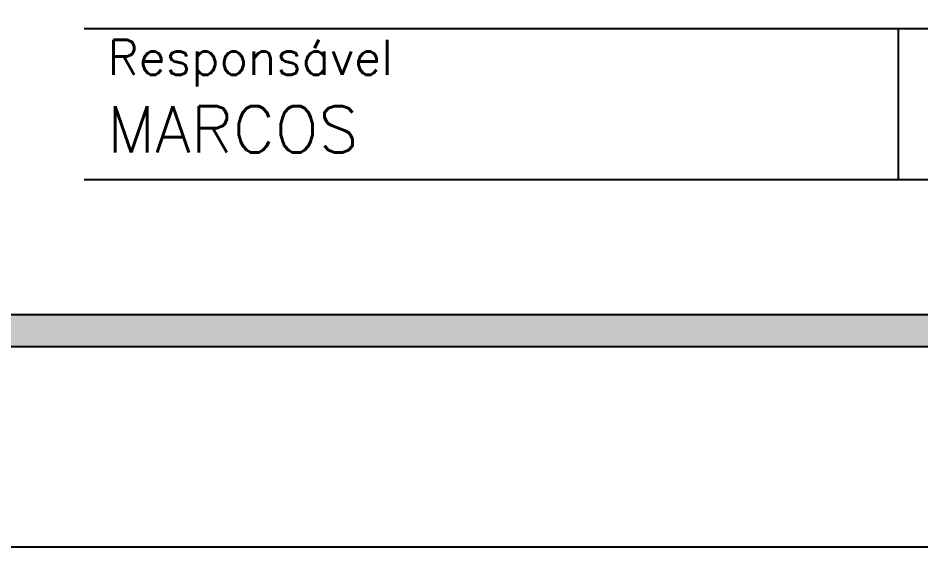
# Model space of a CAD drawing. Extents: x -9640 to 3028, y -691 to 5617.
# Drawn here: x 1694.1 to 1985.2, y -690.9 to -520.3 of the extents above; entities that cross this region are included whole.
import ezdxf

# ---------------------------------------------------------------- set-up
doc = ezdxf.new("R2010")
doc.units = 0
doc.header["$LTSCALE"] = 100
doc.header["$MEASUREMENT"] = 0
doc.layers.get('0').update_dxf_attribs({"color": 245, "linetype": 'CONTINUOUS'})
doc.layers.add('TEX1', color=7, linetype='CONTINUOUS')
doc.styles.get("Standard").update_dxf_attribs({"font": 'ROMANS.SHX'})

msp = doc.modelspace()

# ---------------------------------------------------------------- linework, layer by layer
for p, q in [((1715.424399, -523.636928), (2877.924399, -523.636928)), ((1977.924399, -572.386928), (1977.924399, -523.636928)), ((1715.424399, -572.386928), (2877.924399, -572.386928))]:
    msp.add_line(p, q)
for points in [[(-9639.575601, -690.886928), (3027.924399, -690.886928), (3027.924399, 5616.613072), (-9639.575601, 5616.613072), (-9639.575601, -690.886928)], [(2952.924399, -615.886928), (2952.924399, -626.386928), (-9462.575601, -626.386928), (-9462.575601, 5552.113072), (2952.924399, 5552.113072), (2952.924399, 5541.613072), (-9452.075601, 5541.613072), (-9452.075601, -615.886928), (2952.924399, -615.886928)], [(-9452.075601, -615.886928), (2952.924399, -615.886928), (2952.924399, 5541.613072), (-9452.075601, 5541.613072), (-9452.075601, -615.886928)]]:
    msp.add_lwpolyline(points)
for points in [[(2952.924399, -626.386928), (-9462.575601, -626.386928), (-9452.075601, -615.886928)], [(2952.924399, -626.386928), (-9452.075601, -615.886928), (2952.924399, -615.886928)]]:
    msp.add_solid(points)

# ---------------------------------------------------------------- texts
at = {"layer": 'TEX1'}
for s, height, p in [('Responsável', 11.25, (1722.924399, -538.636928)), ('MARCOS', 15, (1722.866108, -563.678652))]:
    msp.add_text(s, height=height, dxfattribs=at).set_placement(p)

doc.saveas('drawing.dxf')
